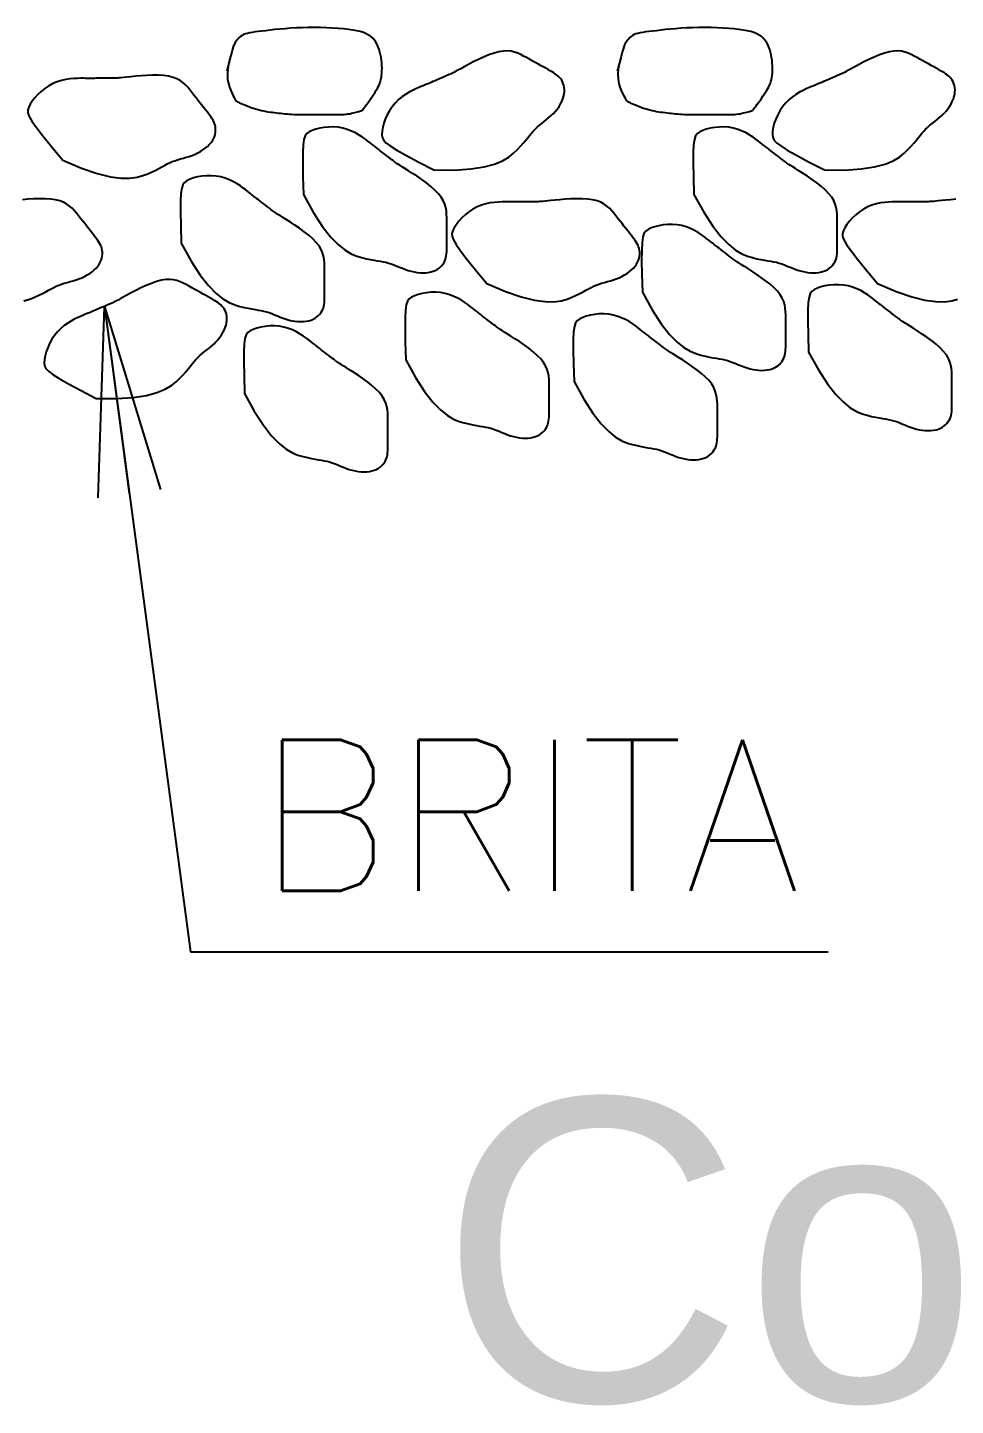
# Model space of a CAD drawing. Header units: millimetres. Extents: x 0 to 114, y 0 to 82.
# Drawn here: x 4.298 to 5.28, y 68.369 to 69.827 of the extents above; entities that cross this region are included whole.
import ezdxf
from ezdxf.enums import TextEntityAlignment as Align

# ---------------------------------------------------------------- set-up
doc = ezdxf.new("R2010")
doc.units = ezdxf.units.MM
doc.layers.add('INC-DETALHES', color=7, linetype='Continuous')
doc.layers.add('INC-DETALHES-TXT', color=7, linetype='Continuous')
doc.styles.add('140-75', font='arial.ttf', dxfattribs={"height": 0.45})
doc.styles.add('60-50', font='romans.shx', dxfattribs={"height": 0.08})
doc.styles.add('60-75', font='romans.shx', dxfattribs={"height": 0.12})
doc.dimstyles.new('SETAS50', dxfattribs={"dimtxt": 0.08, "dimasz": 0.1, "dimexe": 0.15, "dimexo": 0, "dimgap": 0.1, "dimtad": 1, "dimzin": 10, "dimdsep": 46, "dimtxsty": '60-50', "dimblk1": 'OPEN', "dimblk2": 'OPEN', "dimsah": 1, "dimcen": 0, "dimclrd": 8, "dimclre": 8, "dimclrt": 7, "dimadec": 0, "dimazin": 0, "dimtfac": 1, "dimtix": 1, "dimtmove": 2, "dimatfit": 3, "dimldrblk": 'OPEN', "dimfxl": 0.15, "dimtolj": 1, "dimtzin": 6, "dimarcsym": 0})

# ---------------------------------------------------------------- blocks, each defined once
blk = doc.blocks.new('_OPEN')
at = {"color": 0, "linetype": 'ByBlock'}
for p, q in [((-1, 0.1667), (0, 0)), ((0, 0), (-1, -0.1667)), ((0, 0), (-1, 0))]:
    blk.add_line(p, q, dxfattribs=at)
blk = doc.blocks.new('A$C67737C06')
at = {"layer": 'INC-DETALHES', "color": 252}
for points in [[(1.94223, 0.19736), (1.94161, 0.19421), (1.94141, 0.19133), (1.94155, 0.18874), (1.94194, 0.18643), (1.94252, 0.18439), (1.94319, 0.18263), (1.94388, 0.18114), (1.9445, 0.17992), (1.94501, 0.17897), (1.94541, 0.17824), (1.94575, 0.1777), (1.94607, 0.1773), (1.9464, 0.17699), (1.94679, 0.17674), (1.94729, 0.17649), (1.94791, 0.17622), (1.94871, 0.17587), (1.94966, 0.17547), (1.95073, 0.17502), (1.9519, 0.17455), (1.95313, 0.17406), (1.95442, 0.17359), (1.95572, 0.17314), (1.95701, 0.17274), (1.95828, 0.17239), (1.95951, 0.17209), (1.96071, 0.17184), (1.96188, 0.17163), (1.96303, 0.17145), (1.96416, 0.17128), (1.96527, 0.17114), (1.96637, 0.171), (1.96745, 0.17086), (1.96853, 0.17073), (1.96962, 0.1706), (1.97071, 0.17047), (1.97182, 0.17036), (1.97296, 0.17025), (1.97413, 0.17016), (1.97534, 0.17008), (1.97659, 0.17002), (1.97789, 0.16998), (1.97922, 0.16995), (1.98058, 0.16992), (1.98197, 0.16991), (1.98337, 0.1699), (1.98479, 0.1699), (1.98621, 0.1699), (1.98763, 0.1699), (1.98904, 0.1699), (1.99044, 0.1699), (1.99182, 0.1699), (1.99316, 0.1699), (1.99447, 0.1699), (1.99574, 0.1699), (1.99695, 0.1699), (1.99811, 0.1699), (1.99921, 0.16991), (2.00027, 0.16992), (2.0013, 0.16995), (2.00229, 0.16999), (2.00326, 0.17006), (2.00422, 0.17015), (2.00517, 0.17027), (2.00611, 0.17042), (2.00704, 0.1706), (2.00794, 0.17079), (2.0088, 0.171), (2.0096, 0.1712), (2.01032, 0.1714), (2.01095, 0.17158), (2.01148, 0.17173), (2.0119, 0.17186), (2.01224, 0.17197), (2.01251, 0.1721), (2.01275, 0.17227), (2.01299, 0.1725), (2.01326, 0.17283), (2.01359, 0.17326), (2.01401, 0.17384), (2.01454, 0.17457), (2.01517, 0.17543), (2.01586, 0.1764), (2.0166, 0.17744), (2.01737, 0.17853), (2.01814, 0.17964), (2.01888, 0.18074), (2.01957, 0.1818), (2.0202, 0.1828), (2.02076, 0.18375), (2.02126, 0.18467), (2.02169, 0.18558), (2.02206, 0.18649), (2.02238, 0.18744), (2.02265, 0.18843), (2.02286, 0.18949), (2.02303, 0.19063), (2.02314, 0.19184), (2.02321, 0.19312), (2.02322, 0.19445), (2.02318, 0.19583), (2.02309, 0.19724), (2.02294, 0.19867), (2.02273, 0.20011), (2.02247, 0.20155), (2.02213, 0.20297), (2.02172, 0.20436), (2.02123, 0.20571), (2.02065, 0.207), (2.01998, 0.20822), (2.0192, 0.20934), (2.01831, 0.21036), (2.0173, 0.21126), (2.01615, 0.21205), (2.01485, 0.21275), (2.01338, 0.21335), (2.01172, 0.21386), (2.00985, 0.21431), (2.00776, 0.2147), (2.00542, 0.21503), (2.00283, 0.21531), (2.00003, 0.21556), (1.99705, 0.21575), (1.99393, 0.2159), (1.99073, 0.21599), (1.98749, 0.21603), (1.98424, 0.21602), (1.98103, 0.21594), (1.9779, 0.21581), (1.97486, 0.21563), (1.97195, 0.21541), (1.96916, 0.21516), (1.96653, 0.2149), (1.96405, 0.21463), (1.96176, 0.21436), (1.95967, 0.21411), (1.95778, 0.21388), (1.95609, 0.21366), (1.95458, 0.21344), (1.95324, 0.21321), (1.95204, 0.21294), (1.95098, 0.21263), (1.95003, 0.21226), (1.94918, 0.21182), (1.94841, 0.2113), (1.94773, 0.21072), (1.94712, 0.2101), (1.94659, 0.20947), (1.94612, 0.20884), (1.94573, 0.20825), (1.9454, 0.20771), (1.94513, 0.20725), (1.94492, 0.20686), (1.94471, 0.20641), (1.94448, 0.20572), (1.94415, 0.20464), (1.9437, 0.20299), (1.94307, 0.2006), (1.94222, 0.19732), (1.94109, 0.19297)], [(2.14882, 0.19736), (2.1482, 0.19421), (2.148, 0.19133), (2.14814, 0.18874), (2.14853, 0.18643), (2.14911, 0.18439), (2.14978, 0.18263), (2.15047, 0.18114), (2.15109, 0.17992), (2.1516, 0.17897), (2.152, 0.17824), (2.15234, 0.1777), (2.15266, 0.1773), (2.15299, 0.17699), (2.15339, 0.17674), (2.15388, 0.17649), (2.15451, 0.17622), (2.1553, 0.17587), (2.15625, 0.17547), (2.15732, 0.17502), (2.15849, 0.17455), (2.15973, 0.17406), (2.16101, 0.17359), (2.16231, 0.17314), (2.1636, 0.17274), (2.16487, 0.17239), (2.1661, 0.17209), (2.1673, 0.17184), (2.16847, 0.17163), (2.16962, 0.17145), (2.17075, 0.17128), (2.17186, 0.17114), (2.17296, 0.171), (2.17404, 0.17086), (2.17512, 0.17073), (2.17621, 0.1706), (2.1773, 0.17047), (2.17841, 0.17036), (2.17955, 0.17025), (2.18072, 0.17016), (2.18193, 0.17008), (2.18319, 0.17002), (2.18448, 0.16998), (2.18581, 0.16995), (2.18718, 0.16992), (2.18856, 0.16991), (2.18996, 0.1699), (2.19138, 0.1699), (2.1928, 0.1699), (2.19422, 0.1699), (2.19563, 0.1699), (2.19703, 0.1699), (2.19841, 0.1699), (2.19975, 0.1699), (2.20106, 0.1699), (2.20233, 0.1699), (2.20354, 0.1699), (2.2047, 0.1699), (2.2058, 0.16991), (2.20686, 0.16992), (2.20789, 0.16995), (2.20888, 0.16999), (2.20985, 0.17006), (2.21081, 0.17015), (2.21176, 0.17027), (2.2127, 0.17042), (2.21363, 0.1706), (2.21453, 0.17079), (2.21539, 0.171), (2.21619, 0.1712), (2.21691, 0.1714), (2.21755, 0.17158), (2.21808, 0.17173), (2.2185, 0.17186), (2.21883, 0.17197), (2.2191, 0.1721), (2.21934, 0.17227), (2.21958, 0.1725), (2.21985, 0.17283), (2.22018, 0.17326), (2.2206, 0.17384), (2.22113, 0.17457), (2.22176, 0.17543), (2.22245, 0.1764), (2.22319, 0.17744), (2.22396, 0.17853), (2.22473, 0.17964), (2.22547, 0.18074), (2.22616, 0.1818), (2.22679, 0.1828), (2.22735, 0.18375), (2.22785, 0.18467), (2.22828, 0.18558), (2.22866, 0.18649), (2.22897, 0.18744), (2.22924, 0.18843), (2.22945, 0.18949), (2.22962, 0.19063), (2.22973, 0.19184), (2.2298, 0.19312), (2.22981, 0.19445), (2.22978, 0.19583), (2.22968, 0.19724), (2.22953, 0.19867), (2.22932, 0.20011), (2.22906, 0.20155), (2.22872, 0.20297), (2.22831, 0.20436), (2.22782, 0.20571), (2.22724, 0.207), (2.22657, 0.20822), (2.22579, 0.20934), (2.2249, 0.21036), (2.22389, 0.21126), (2.22274, 0.21205), (2.22144, 0.21275), (2.21997, 0.21335), (2.21831, 0.21386), (2.21644, 0.21431), (2.21435, 0.2147), (2.21201, 0.21503), (2.20942, 0.21531), (2.20662, 0.21556), (2.20364, 0.21575), (2.20052, 0.2159), (2.19732, 0.21599), (2.19408, 0.21603), (2.19083, 0.21602), (2.18762, 0.21594), (2.18449, 0.21581), (2.18145, 0.21563), (2.17854, 0.21541), (2.17575, 0.21516), (2.17312, 0.2149), (2.17064, 0.21463), (2.16835, 0.21436), (2.16626, 0.21411), (2.16437, 0.21388), (2.16268, 0.21366), (2.16117, 0.21344), (2.15983, 0.21321), (2.15863, 0.21294), (2.15757, 0.21263), (2.15662, 0.21226), (2.15577, 0.21182), (2.155, 0.2113), (2.15432, 0.21072), (2.15371, 0.2101), (2.15318, 0.20947), (2.15272, 0.20884), (2.15232, 0.20825), (2.15199, 0.20771), (2.15172, 0.20725), (2.15151, 0.20686), (2.15131, 0.20641), (2.15107, 0.20572), (2.15075, 0.20464), (2.15029, 0.20299), (2.14966, 0.2006), (2.14881, 0.19732), (2.14768, 0.19297)], [(2.05062, 0.14065), (2.06137, 0.14059), (2.07014, 0.14117), (2.07718, 0.14226), (2.08273, 0.14375), (2.08704, 0.14552), (2.09033, 0.14747), (2.09286, 0.14946), (2.09485, 0.1514), (2.09653, 0.15318), (2.09796, 0.1548), (2.0992, 0.15628), (2.10029, 0.15764), (2.10129, 0.1589), (2.10225, 0.16007), (2.10321, 0.16118), (2.10422, 0.16224), (2.10532, 0.16327), (2.10649, 0.16427), (2.10773, 0.16528), (2.10899, 0.16628), (2.11027, 0.1673), (2.11153, 0.16835), (2.11275, 0.16944), (2.11391, 0.17058), (2.11499, 0.17177), (2.11598, 0.17301), (2.11687, 0.17428), (2.11765, 0.17558), (2.11832, 0.17689), (2.11887, 0.17819), (2.11929, 0.17947), (2.11958, 0.18073), (2.11973, 0.18194), (2.11975, 0.1831), (2.11965, 0.18422), (2.11944, 0.18528), (2.11913, 0.18627), (2.11873, 0.18721), (2.11826, 0.18807), (2.11773, 0.18886), (2.11714, 0.18957), (2.11648, 0.19022), (2.11577, 0.19083), (2.11498, 0.1914), (2.11412, 0.19197), (2.11318, 0.19254), (2.11215, 0.19313), (2.11103, 0.19376), (2.10981, 0.19444), (2.10852, 0.19516), (2.10714, 0.19593), (2.10572, 0.19673), (2.10424, 0.19755), (2.10274, 0.19839), (2.10121, 0.19924), (2.09968, 0.2001), (2.09815, 0.20094), (2.0966, 0.20174), (2.09499, 0.20245), (2.0933, 0.20303), (2.09149, 0.20344), (2.08954, 0.20363), (2.0874, 0.20357), (2.08506, 0.2032), (2.0825, 0.20252), (2.07978, 0.20156), (2.07699, 0.20041), (2.0742, 0.19914), (2.07151, 0.19781), (2.069, 0.1965), (2.06675, 0.19528), (2.06484, 0.19423), (2.06334, 0.1934), (2.06218, 0.19276), (2.06128, 0.19228), (2.06058, 0.19191), (2.05999, 0.19161), (2.05943, 0.19135), (2.05882, 0.19109), (2.05808, 0.19077), (2.05716, 0.19038), (2.05609, 0.18992), (2.05491, 0.18941), (2.05368, 0.18889), (2.05245, 0.18836), (2.05127, 0.18786), (2.05019, 0.1874), (2.04927, 0.18701), (2.04854, 0.1867), (2.04795, 0.18645), (2.04744, 0.18623), (2.04695, 0.18602), (2.04642, 0.1858), (2.04578, 0.18554), (2.04497, 0.18521), (2.04394, 0.18478), (2.04262, 0.18423), (2.04108, 0.18355), (2.03935, 0.18273), (2.03751, 0.18175), (2.03561, 0.18059), (2.0337, 0.17926), (2.03185, 0.17773), (2.03012, 0.176), (2.02854, 0.17406), (2.02716, 0.17196), (2.02596, 0.16976), (2.02496, 0.16753), (2.02417, 0.16533), (2.0236, 0.16321), (2.02325, 0.16124), (2.02314, 0.15948), (2.02331, 0.15795), (2.02396, 0.15653), (2.0253, 0.15503), (2.02759, 0.15331), (2.03103, 0.15117), (2.03586, 0.14846), (2.04232, 0.14501), (2.05062, 0.14065)], [(2.25722, 0.14065), (2.26796, 0.14059), (2.27673, 0.14117), (2.28377, 0.14226), (2.28933, 0.14375), (2.29363, 0.14552), (2.29693, 0.14747), (2.29945, 0.14946), (2.30145, 0.1514), (2.30312, 0.15318), (2.30455, 0.1548), (2.30579, 0.15628), (2.30688, 0.15764), (2.30788, 0.1589), (2.30884, 0.16007), (2.3098, 0.16118), (2.31081, 0.16224), (2.31191, 0.16327), (2.31309, 0.16427), (2.31432, 0.16528), (2.31558, 0.16628), (2.31686, 0.1673), (2.31812, 0.16835), (2.31934, 0.16944), (2.3205, 0.17058), (2.32158, 0.17177), (2.32257, 0.17301), (2.32346, 0.17428), (2.32424, 0.17558), (2.32491, 0.17689), (2.32546, 0.17819), (2.32588, 0.17947), (2.32617, 0.18073), (2.32632, 0.18194), (2.32634, 0.1831), (2.32624, 0.18422), (2.32603, 0.18528), (2.32572, 0.18627), (2.32532, 0.18721), (2.32485, 0.18807), (2.32432, 0.18886), (2.32373, 0.18957), (2.32308, 0.19022), (2.32236, 0.19083), (2.32157, 0.1914), (2.32071, 0.19197), (2.31977, 0.19254), (2.31874, 0.19313), (2.31762, 0.19376), (2.31641, 0.19444), (2.31511, 0.19516), (2.31374, 0.19593), (2.31231, 0.19673), (2.31083, 0.19755), (2.30933, 0.19839), (2.3078, 0.19924), (2.30627, 0.2001), (2.30475, 0.20094), (2.30319, 0.20174), (2.30158, 0.20245), (2.29989, 0.20303), (2.29808, 0.20344), (2.29613, 0.20363), (2.29399, 0.20357), (2.29165, 0.2032), (2.28909, 0.20252), (2.28637, 0.20156), (2.28358, 0.20041), (2.28079, 0.19914), (2.27811, 0.19781), (2.27559, 0.1965), (2.27334, 0.19528), (2.27143, 0.19423), (2.26993, 0.1934), (2.26877, 0.19276), (2.26787, 0.19228), (2.26717, 0.19191), (2.26658, 0.19161), (2.26602, 0.19135), (2.26541, 0.19109), (2.26468, 0.19077), (2.26375, 0.19038), (2.26268, 0.18992), (2.2615, 0.18941), (2.26027, 0.18889), (2.25904, 0.18836), (2.25786, 0.18786), (2.25678, 0.1874), (2.25586, 0.18701), (2.25513, 0.1867), (2.25454, 0.18645), (2.25403, 0.18623), (2.25354, 0.18602), (2.25301, 0.1858), (2.25237, 0.18554), (2.25157, 0.18521), (2.25053, 0.18478), (2.24921, 0.18423), (2.24767, 0.18355), (2.24594, 0.18273), (2.2441, 0.18175), (2.2422, 0.18059), (2.24029, 0.17926), (2.23844, 0.17773), (2.23671, 0.176), (2.23514, 0.17406), (2.23375, 0.17196), (2.23255, 0.16976), (2.23155, 0.16753), (2.23076, 0.16533), (2.23019, 0.16321), (2.22984, 0.16124), (2.22973, 0.15948), (2.2299, 0.15795), (2.23055, 0.15653), (2.2319, 0.15503), (2.23418, 0.15331), (2.23762, 0.15117), (2.24245, 0.14846), (2.24891, 0.14501), (2.25722, 0.14065)], [(1.85439, 0.14585), (1.86427, 0.14164), (1.87258, 0.13878), (1.8795, 0.13706), (1.88519, 0.13628), (1.88985, 0.13625), (1.89364, 0.13677), (1.89674, 0.13763), (1.89933, 0.13864), (1.90156, 0.13964), (1.90351, 0.14058), (1.90522, 0.14147), (1.90676, 0.1423), (1.90817, 0.14307), (1.9095, 0.14378), (1.91082, 0.14443), (1.91216, 0.14502), (1.91357, 0.14554), (1.91505, 0.14601), (1.91657, 0.14646), (1.91813, 0.1469), (1.9197, 0.14735), (1.92126, 0.14782), (1.92281, 0.14835), (1.92432, 0.14895), (1.92578, 0.14963), (1.92717, 0.1504), (1.92848, 0.15123), (1.92971, 0.15212), (1.93083, 0.15306), (1.93184, 0.15405), (1.93273, 0.15507), (1.93348, 0.15612), (1.93409, 0.15718), (1.93455, 0.15824), (1.93489, 0.15931), (1.93511, 0.16037), (1.93521, 0.16141), (1.93521, 0.16242), (1.93511, 0.1634), (1.93492, 0.16433), (1.93465, 0.16522), (1.9343, 0.16607), (1.93387, 0.1669), (1.93337, 0.16774), (1.9328, 0.16859), (1.93215, 0.16948), (1.93143, 0.17043), (1.93064, 0.17144), (1.92978, 0.17254), (1.92886, 0.17371), (1.9279, 0.17495), (1.92689, 0.17624), (1.92585, 0.17757), (1.92478, 0.17892), (1.92371, 0.1803), (1.92263, 0.18168), (1.92155, 0.18305), (1.92042, 0.18439), (1.91922, 0.18566), (1.91788, 0.18685), (1.91637, 0.18793), (1.91464, 0.18886), (1.91265, 0.18963), (1.91035, 0.1902), (1.90772, 0.19056), (1.90484, 0.19073), (1.90182, 0.19075), (1.89876, 0.19065), (1.89577, 0.19047), (1.89295, 0.19024), (1.8904, 0.18999), (1.88823, 0.18975), (1.88652, 0.18957), (1.8852, 0.18943), (1.8842, 0.18933), (1.88341, 0.18926), (1.88275, 0.18922), (1.88213, 0.18919), (1.88146, 0.18918), (1.88066, 0.18918), (1.87966, 0.18917), (1.87849, 0.18916), (1.87721, 0.18916), (1.87587, 0.18915), (1.87453, 0.18914), (1.87325, 0.18913), (1.87208, 0.18913), (1.87108, 0.18912), (1.87028, 0.18911), (1.86964, 0.18911), (1.86909, 0.18911), (1.86856, 0.18911), (1.86798, 0.18911), (1.86729, 0.18912), (1.86642, 0.18912), (1.8653, 0.18913), (1.86388, 0.18913), (1.86219, 0.1891), (1.86028, 0.18901), (1.8582, 0.18882), (1.856, 0.18849), (1.85372, 0.188), (1.85143, 0.18731), (1.84915, 0.18638), (1.84696, 0.1852), (1.84486, 0.1838), (1.84291, 0.18224), (1.84112, 0.18057), (1.83954, 0.17884), (1.83819, 0.17711), (1.83711, 0.17543), (1.83633, 0.17385), (1.8359, 0.17238), (1.83594, 0.17081), (1.83661, 0.16891), (1.83804, 0.16644), (1.84039, 0.16313), (1.8438, 0.15877), (1.84842, 0.15308), (1.85439, 0.14585)], [(1.98166, 0.12761), (1.98685, 0.11821), (1.99163, 0.11083), (1.99602, 0.10522), (2.00003, 0.1011), (2.00368, 0.0982), (2.00698, 0.09628), (2.00996, 0.09505), (2.01262, 0.09425), (2.01499, 0.09366), (2.01711, 0.0932), (2.019, 0.09284), (2.02073, 0.09255), (2.02231, 0.09229), (2.0238, 0.09203), (2.02523, 0.09173), (2.02665, 0.09136), (2.02808, 0.09091), (2.02954, 0.09037), (2.03102, 0.08978), (2.03251, 0.08917), (2.03403, 0.08855), (2.03556, 0.08797), (2.0371, 0.08743), (2.03866, 0.08697), (2.04022, 0.08661), (2.04179, 0.08635), (2.04334, 0.0862), (2.04485, 0.08615), (2.04632, 0.0862), (2.04772, 0.08635), (2.04905, 0.08661), (2.05028, 0.08697), (2.05142, 0.08743), (2.05244, 0.08798), (2.05337, 0.08862), (2.05419, 0.08932), (2.05491, 0.09007), (2.05553, 0.09087), (2.05605, 0.0917), (2.05648, 0.09255), (2.05681, 0.09342), (2.05706, 0.09431), (2.05724, 0.09523), (2.05736, 0.09619), (2.05744, 0.09722), (2.05747, 0.09832), (2.05749, 0.09951), (2.05749, 0.10079), (2.05749, 0.10218), (2.05749, 0.10367), (2.05749, 0.10524), (2.05749, 0.10688), (2.05749, 0.10857), (2.05749, 0.11029), (2.05749, 0.11204), (2.05749, 0.11379), (2.05748, 0.11554), (2.05742, 0.11728), (2.05726, 0.11903), (2.05694, 0.12079), (2.05641, 0.12257), (2.05562, 0.12437), (2.05453, 0.1262), (2.05307, 0.12807), (2.05122, 0.12997), (2.04906, 0.13188), (2.04669, 0.13376), (2.04422, 0.13556), (2.04175, 0.13726), (2.03938, 0.13882), (2.03722, 0.14019), (2.03537, 0.14134), (2.03391, 0.14225), (2.03278, 0.14295), (2.03193, 0.1435), (2.03126, 0.14393), (2.03072, 0.1443), (2.03022, 0.14466), (2.02969, 0.14506), (2.02905, 0.14555), (2.02826, 0.14616), (2.02733, 0.14688), (2.02632, 0.14766), (2.02526, 0.14848), (2.0242, 0.1493), (2.02319, 0.15008), (2.02226, 0.1508), (2.02147, 0.15141), (2.02084, 0.1519), (2.02033, 0.15229), (2.0199, 0.15263), (2.01948, 0.15296), (2.01903, 0.15331), (2.01848, 0.15374), (2.0178, 0.15428), (2.01692, 0.15498), (2.0158, 0.15586), (2.01445, 0.15688), (2.01289, 0.15798), (2.01114, 0.15911), (2.0092, 0.16021), (2.00711, 0.16122), (2.00487, 0.16209), (2.00251, 0.16276), (2.00005, 0.16319), (1.99754, 0.16337), (1.99504, 0.16335), (1.99261, 0.16313), (1.9903, 0.16275), (1.98817, 0.16221), (1.98628, 0.16156), (1.98469, 0.16079), (1.98344, 0.1599), (1.98251, 0.15864), (1.98187, 0.15673), (1.98147, 0.1539), (1.98129, 0.14985), (1.98128, 0.14431), (1.98142, 0.13699), (1.98166, 0.12761)], [(2.18825, 0.12761), (2.19344, 0.11821), (2.19822, 0.11083), (2.20261, 0.10522), (2.20662, 0.1011), (2.21027, 0.0982), (2.21358, 0.09628), (2.21655, 0.09505), (2.21921, 0.09425), (2.22158, 0.09366), (2.2237, 0.0932), (2.2256, 0.09284), (2.22732, 0.09255), (2.2289, 0.09229), (2.23039, 0.09203), (2.23183, 0.09173), (2.23324, 0.09136), (2.23468, 0.09091), (2.23613, 0.09037), (2.23761, 0.08978), (2.2391, 0.08917), (2.24062, 0.08855), (2.24215, 0.08797), (2.24369, 0.08743), (2.24525, 0.08697), (2.24682, 0.08661), (2.24838, 0.08635), (2.24993, 0.0862), (2.25144, 0.08615), (2.25291, 0.0862), (2.25431, 0.08635), (2.25564, 0.08661), (2.25688, 0.08697), (2.25801, 0.08743), (2.25903, 0.08798), (2.25996, 0.08862), (2.26078, 0.08932), (2.2615, 0.09007), (2.26212, 0.09087), (2.26264, 0.0917), (2.26307, 0.09255), (2.2634, 0.09342), (2.26365, 0.09431), (2.26383, 0.09523), (2.26395, 0.09619), (2.26403, 0.09722), (2.26406, 0.09832), (2.26408, 0.09951), (2.26408, 0.10079), (2.26408, 0.10218), (2.26408, 0.10367), (2.26408, 0.10524), (2.26408, 0.10688), (2.26408, 0.10857), (2.26408, 0.11029), (2.26408, 0.11204), (2.26408, 0.11379), (2.26407, 0.11554), (2.26401, 0.11728), (2.26385, 0.11903), (2.26353, 0.12079), (2.263, 0.12257), (2.26221, 0.12437), (2.26112, 0.1262), (2.25966, 0.12807), (2.25781, 0.12997), (2.25565, 0.13188), (2.25328, 0.13376), (2.25081, 0.13556), (2.24834, 0.13726), (2.24597, 0.13882), (2.24381, 0.14019), (2.24196, 0.14134), (2.2405, 0.14225), (2.23938, 0.14295), (2.23852, 0.1435), (2.23786, 0.14393), (2.23731, 0.1443), (2.23681, 0.14466), (2.23628, 0.14506), (2.23564, 0.14555), (2.23485, 0.14616), (2.23393, 0.14688), (2.23291, 0.14766), (2.23185, 0.14848), (2.23079, 0.1493), (2.22978, 0.15008), (2.22885, 0.1508), (2.22806, 0.15141), (2.22743, 0.1519), (2.22692, 0.15229), (2.22649, 0.15263), (2.22607, 0.15296), (2.22562, 0.15331), (2.22507, 0.15374), (2.22439, 0.15428), (2.22351, 0.15498), (2.22239, 0.15586), (2.22105, 0.15688), (2.21949, 0.15798), (2.21773, 0.15911), (2.21579, 0.16021), (2.2137, 0.16122), (2.21146, 0.16209), (2.2091, 0.16276), (2.20664, 0.16319), (2.20413, 0.16337), (2.20163, 0.16335), (2.1992, 0.16313), (2.19689, 0.16275), (2.19476, 0.16221), (2.19287, 0.16156), (2.19128, 0.16079), (2.19003, 0.1599), (2.1891, 0.15864), (2.18846, 0.15673), (2.18806, 0.1539), (2.18788, 0.14985), (2.18787, 0.14431), (2.18801, 0.13699), (2.18825, 0.12761)], [(1.91704, 0.10179), (1.92223, 0.09239), (1.92701, 0.08501), (1.9314, 0.07939), (1.93541, 0.07527), (1.93906, 0.07238), (1.94236, 0.07045), (1.94534, 0.06922), (1.948, 0.06842), (1.95037, 0.06783), (1.95249, 0.06737), (1.95438, 0.06702), (1.95611, 0.06672), (1.95769, 0.06646), (1.95918, 0.0662), (1.96061, 0.06591), (1.96203, 0.06554), (1.96346, 0.06508), (1.96492, 0.06455), (1.9664, 0.06396), (1.96789, 0.06334), (1.96941, 0.06273), (1.97093, 0.06214), (1.97248, 0.06161), (1.97404, 0.06115), (1.9756, 0.06079), (1.97717, 0.06053), (1.97872, 0.06037), (1.98023, 0.06032), (1.9817, 0.06037), (1.9831, 0.06053), (1.98443, 0.06079), (1.98566, 0.06115), (1.9868, 0.06161), (1.98782, 0.06216), (1.98875, 0.06279), (1.98957, 0.06349), (1.99029, 0.06425), (1.99091, 0.06505), (1.99143, 0.06588), (1.99186, 0.06673), (1.99219, 0.0676), (1.99244, 0.06848), (1.99262, 0.0694), (1.99274, 0.07037), (1.99282, 0.0714), (1.99285, 0.0725), (1.99287, 0.07368), (1.99287, 0.07497), (1.99287, 0.07636), (1.99287, 0.07785), (1.99287, 0.07942), (1.99287, 0.08106), (1.99287, 0.08274), (1.99287, 0.08447), (1.99287, 0.08621), (1.99287, 0.08797), (1.99286, 0.08971), (1.9928, 0.09146), (1.99264, 0.09321), (1.99232, 0.09497), (1.99179, 0.09675), (1.991, 0.09855), (1.9899, 0.10038), (1.98844, 0.10225), (1.9866, 0.10415), (1.98444, 0.10606), (1.98207, 0.10793), (1.9796, 0.10974), (1.97713, 0.11144), (1.97476, 0.11299), (1.9726, 0.11437), (1.97075, 0.11552), (1.96929, 0.11643), (1.96816, 0.11713), (1.96731, 0.11767), (1.96664, 0.1181), (1.9661, 0.11848), (1.9656, 0.11884), (1.96507, 0.11924), (1.96443, 0.11973), (1.96364, 0.12034), (1.96271, 0.12106), (1.9617, 0.12184), (1.96064, 0.12266), (1.95958, 0.12348), (1.95857, 0.12426), (1.95764, 0.12497), (1.95685, 0.12559), (1.95622, 0.12607), (1.95571, 0.12647), (1.95528, 0.12681), (1.95486, 0.12713), (1.95441, 0.12749), (1.95386, 0.12792), (1.95318, 0.12846), (1.9523, 0.12916), (1.95118, 0.13004), (1.94983, 0.13105), (1.94827, 0.13216), (1.94652, 0.13329), (1.94458, 0.13439), (1.94249, 0.1354), (1.94025, 0.13627), (1.93789, 0.13694), (1.93543, 0.13736), (1.93292, 0.13755), (1.93042, 0.13753), (1.92799, 0.13731), (1.92568, 0.13692), (1.92355, 0.13639), (1.92166, 0.13573), (1.92007, 0.13497), (1.91882, 0.13407), (1.91789, 0.13282), (1.91725, 0.13091), (1.91685, 0.12808), (1.91667, 0.12403), (1.91666, 0.11849), (1.9168, 0.11117), (1.91704, 0.10179)], [(1.83373, 0.07141), (1.83684, 0.07228), (1.83942, 0.07329), (1.84166, 0.07428), (1.8436, 0.07522), (1.84532, 0.07611), (1.84685, 0.07694), (1.84826, 0.07772), (1.8496, 0.07843), (1.85091, 0.07908), (1.85225, 0.07966), (1.85366, 0.08018), (1.85514, 0.08066), (1.85666, 0.0811), (1.85822, 0.08154), (1.85979, 0.08199), (1.86136, 0.08247), (1.8629, 0.083), (1.86441, 0.0836), (1.86587, 0.08428), (1.86726, 0.08504), (1.86858, 0.08587), (1.8698, 0.08676), (1.87092, 0.08771), (1.87193, 0.08869), (1.87282, 0.08972), (1.87357, 0.09076), (1.87418, 0.09182), (1.87465, 0.09289), (1.87499, 0.09396), (1.8752, 0.09501), (1.8753, 0.09605), (1.8753, 0.09706), (1.8752, 0.09804), (1.87501, 0.09897), (1.87474, 0.09986), (1.87439, 0.10071), (1.87397, 0.10155), (1.87347, 0.10238), (1.87289, 0.10324), (1.87224, 0.10413), (1.87152, 0.10507), (1.87073, 0.10609), (1.86987, 0.10718), (1.86896, 0.10835), (1.86799, 0.10959), (1.86698, 0.11088), (1.86594, 0.11221), (1.86488, 0.11357), (1.8638, 0.11494), (1.86272, 0.11632), (1.86164, 0.11769), (1.86052, 0.11903), (1.85931, 0.12031), (1.85797, 0.1215), (1.85646, 0.12257), (1.85473, 0.12351), (1.85274, 0.12427), (1.85044, 0.12485), (1.84781, 0.12521), (1.84494, 0.12538), (1.84192, 0.1254), (1.83886, 0.1253), (1.83586, 0.12511), (1.83304, 0.12488)], [(2.07873, 0.08049), (2.08861, 0.07628), (2.09692, 0.07342), (2.10384, 0.0717), (2.10954, 0.07092), (2.11419, 0.07089), (2.11798, 0.07141), (2.12109, 0.07228), (2.12367, 0.07329), (2.12591, 0.07428), (2.12785, 0.07522), (2.12957, 0.07611), (2.1311, 0.07694), (2.13251, 0.07772), (2.13385, 0.07843), (2.13516, 0.07908), (2.1365, 0.07966), (2.13791, 0.08018), (2.13939, 0.08066), (2.14091, 0.0811), (2.14247, 0.08154), (2.14404, 0.08199), (2.14561, 0.08247), (2.14715, 0.083), (2.14866, 0.0836), (2.15012, 0.08428), (2.15151, 0.08504), (2.15283, 0.08587), (2.15405, 0.08676), (2.15517, 0.08771), (2.15618, 0.08869), (2.15707, 0.08972), (2.15782, 0.09076), (2.15843, 0.09182), (2.1589, 0.09289), (2.15924, 0.09396), (2.15945, 0.09501), (2.15955, 0.09605), (2.15955, 0.09706), (2.15945, 0.09804), (2.15926, 0.09897), (2.15899, 0.09986), (2.15864, 0.10071), (2.15822, 0.10155), (2.15772, 0.10238), (2.15714, 0.10324), (2.15649, 0.10413), (2.15577, 0.10507), (2.15498, 0.10609), (2.15412, 0.10718), (2.15321, 0.10835), (2.15224, 0.10959), (2.15123, 0.11088), (2.15019, 0.11221), (2.14913, 0.11357), (2.14805, 0.11494), (2.14697, 0.11632), (2.14589, 0.11769), (2.14477, 0.11903), (2.14356, 0.12031), (2.14222, 0.1215), (2.14071, 0.12257), (2.13898, 0.12351), (2.13699, 0.12427), (2.13469, 0.12485), (2.13206, 0.12521), (2.12919, 0.12538), (2.12616, 0.1254), (2.12311, 0.1253), (2.12011, 0.12511), (2.11729, 0.12488), (2.11474, 0.12463), (2.11258, 0.1244), (2.11086, 0.12421), (2.10955, 0.12407), (2.10854, 0.12397), (2.10775, 0.1239), (2.10709, 0.12386), (2.10647, 0.12384), (2.10581, 0.12383), (2.10501, 0.12382), (2.104, 0.12382), (2.10283, 0.12381), (2.10155, 0.1238), (2.10021, 0.12379), (2.09888, 0.12378), (2.09759, 0.12378), (2.09642, 0.12377), (2.09542, 0.12376), (2.09463, 0.12376), (2.09399, 0.12376), (2.09343, 0.12375), (2.0929, 0.12375), (2.09233, 0.12376), (2.09164, 0.12376), (2.09076, 0.12377), (2.08964, 0.12377), (2.08822, 0.12378), (2.08653, 0.12375), (2.08462, 0.12366), (2.08254, 0.12346), (2.08034, 0.12314), (2.07807, 0.12265), (2.07577, 0.12195), (2.0735, 0.12102), (2.0713, 0.11984), (2.06921, 0.11844), (2.06725, 0.11688), (2.06547, 0.11521), (2.06389, 0.11349), (2.06254, 0.11176), (2.06146, 0.11007), (2.06067, 0.1085), (2.06024, 0.10702), (2.06028, 0.10546), (2.06095, 0.10356), (2.06238, 0.10108), (2.06473, 0.09778), (2.06814, 0.09341), (2.07276, 0.08773), (2.07873, 0.08049)], [(2.28532, 0.08049), (2.2952, 0.07628), (2.30351, 0.07342), (2.31043, 0.0717), (2.31613, 0.07092), (2.32078, 0.07089), (2.32458, 0.07141), (2.32768, 0.07228)], [(2.3267, 0.12511), (2.32388, 0.12488), (2.32133, 0.12463), (2.31917, 0.1244), (2.31746, 0.12421), (2.31614, 0.12407), (2.31513, 0.12397), (2.31434, 0.1239), (2.31368, 0.12386), (2.31306, 0.12384), (2.3124, 0.12383), (2.3116, 0.12382), (2.3106, 0.12382), (2.30943, 0.12381), (2.30814, 0.1238), (2.30681, 0.12379), (2.30547, 0.12378), (2.30419, 0.12378), (2.30302, 0.12377), (2.30201, 0.12376), (2.30122, 0.12376), (2.30058, 0.12376), (2.30003, 0.12375), (2.2995, 0.12375), (2.29892, 0.12376), (2.29823, 0.12376), (2.29735, 0.12377), (2.29623, 0.12377), (2.29481, 0.12378), (2.29312, 0.12375), (2.29121, 0.12366), (2.28913, 0.12346), (2.28693, 0.12314), (2.28466, 0.12265), (2.28236, 0.12195), (2.28009, 0.12102), (2.27789, 0.11984), (2.2758, 0.11844), (2.27384, 0.11688), (2.27206, 0.11521), (2.27048, 0.11349), (2.26913, 0.11176), (2.26805, 0.11007), (2.26727, 0.1085), (2.26683, 0.10702), (2.26688, 0.10546), (2.26754, 0.10356), (2.26897, 0.10108), (2.27132, 0.09778), (2.27473, 0.09341), (2.27935, 0.08773), (2.28532, 0.08049)], [(2.16095, 0.07599), (2.16614, 0.06658), (2.17093, 0.05921), (2.17531, 0.05359), (2.17932, 0.04947), (2.18297, 0.04658), (2.18628, 0.04465), (2.18925, 0.04342), (2.19191, 0.04262), (2.19429, 0.04203), (2.1964, 0.04157), (2.1983, 0.04122), (2.20002, 0.04092), (2.2016, 0.04066), (2.20309, 0.0404), (2.20453, 0.04011), (2.20594, 0.03974), (2.20738, 0.03928), (2.20883, 0.03874), (2.21031, 0.03816), (2.2118, 0.03754), (2.21332, 0.03693), (2.21485, 0.03634), (2.21639, 0.0358), (2.21795, 0.03535), (2.21952, 0.03499), (2.22108, 0.03473), (2.22263, 0.03457), (2.22414, 0.03452), (2.22561, 0.03457), (2.22701, 0.03473), (2.22834, 0.03499), (2.22958, 0.03535), (2.23071, 0.03581), (2.23174, 0.03636), (2.23266, 0.03699), (2.23348, 0.03769), (2.2342, 0.03845), (2.23482, 0.03925), (2.23534, 0.04008), (2.23577, 0.04093), (2.2361, 0.04179), (2.23635, 0.04268), (2.23653, 0.0436), (2.23665, 0.04457), (2.23673, 0.0456), (2.23676, 0.0467), (2.23678, 0.04788), (2.23678, 0.04917), (2.23678, 0.05056), (2.23678, 0.05205), (2.23678, 0.05362), (2.23678, 0.05525), (2.23678, 0.05694), (2.23678, 0.05867), (2.23678, 0.06041), (2.23678, 0.06217), (2.23677, 0.06391), (2.23671, 0.06566), (2.23655, 0.06741), (2.23623, 0.06917), (2.2357, 0.07094), (2.23491, 0.07275), (2.23382, 0.07458), (2.23236, 0.07644), (2.23051, 0.07835), (2.22835, 0.08026), (2.22598, 0.08213), (2.22351, 0.08394), (2.22104, 0.08564), (2.21867, 0.08719), (2.21651, 0.08856), (2.21466, 0.08972), (2.2132, 0.09063), (2.21208, 0.09133), (2.21122, 0.09187), (2.21056, 0.0923), (2.21001, 0.09268), (2.20951, 0.09304), (2.20898, 0.09344), (2.20834, 0.09393), (2.20755, 0.09454), (2.20663, 0.09525), (2.20561, 0.09604), (2.20455, 0.09686), (2.20349, 0.09767), (2.20248, 0.09846), (2.20155, 0.09917), (2.20076, 0.09979), (2.20013, 0.10027), (2.19962, 0.10067), (2.19919, 0.101), (2.19877, 0.10133), (2.19832, 0.10169), (2.19778, 0.10212), (2.19709, 0.10266), (2.19621, 0.10336), (2.19509, 0.10423), (2.19375, 0.10525), (2.19219, 0.10636), (2.19043, 0.10749), (2.1885, 0.10859), (2.1864, 0.1096), (2.18416, 0.11047), (2.1818, 0.11114), (2.17934, 0.11156), (2.17683, 0.11175), (2.17433, 0.11172), (2.1719, 0.11151), (2.16959, 0.11112), (2.16746, 0.11059), (2.16557, 0.10993), (2.16398, 0.10917), (2.16273, 0.10827), (2.1618, 0.10701), (2.16116, 0.10511), (2.16076, 0.10227), (2.16058, 0.09823), (2.16057, 0.09269), (2.16071, 0.08537), (2.16095, 0.07599)], [(1.87206, 0.01966), (1.8828, 0.0196), (1.89157, 0.02018), (1.89861, 0.02127), (1.90417, 0.02276), (1.90847, 0.02453), (1.91177, 0.02648), (1.91429, 0.02847), (1.91629, 0.03041), (1.91796, 0.03219), (1.91939, 0.03381), (1.92063, 0.03529), (1.92173, 0.03665), (1.92273, 0.03791), (1.92368, 0.03908), (1.92464, 0.04019), (1.92565, 0.04125), (1.92675, 0.04227), (1.92793, 0.04328), (1.92916, 0.04429), (1.93043, 0.04529), (1.9317, 0.04631), (1.93296, 0.04736), (1.93418, 0.04845), (1.93534, 0.04958), (1.93642, 0.05078), (1.93741, 0.05202), (1.9383, 0.05329), (1.93908, 0.05459), (1.93975, 0.05589), (1.9403, 0.0572), (1.94073, 0.05848), (1.94101, 0.05973), (1.94116, 0.06095), (1.94118, 0.06211), (1.94108, 0.06323), (1.94087, 0.06429), (1.94056, 0.06528), (1.94017, 0.06621), (1.9397, 0.06708), (1.93916, 0.06786), (1.93857, 0.06858), (1.93792, 0.06923), (1.9372, 0.06983), (1.93642, 0.07041), (1.93556, 0.07098), (1.93461, 0.07155), (1.93358, 0.07214), (1.93246, 0.07277), (1.93125, 0.07344), (1.92995, 0.07417), (1.92858, 0.07494), (1.92715, 0.07574), (1.92568, 0.07656), (1.92417, 0.0774), (1.92265, 0.07825), (1.92112, 0.07911), (1.91959, 0.07995), (1.91804, 0.08075), (1.91643, 0.08146), (1.91474, 0.08204), (1.91293, 0.08245), (1.91097, 0.08264), (1.90884, 0.08258), (1.90649, 0.08221), (1.90393, 0.08153), (1.90121, 0.08057), (1.89842, 0.07942), (1.89564, 0.07815), (1.89295, 0.07682), (1.89044, 0.07551), (1.88818, 0.07429), (1.88628, 0.07324), (1.88477, 0.07241), (1.88361, 0.07177), (1.88272, 0.07129), (1.88202, 0.07092), (1.88142, 0.07062), (1.88086, 0.07036), (1.88025, 0.07009), (1.87952, 0.06978), (1.8786, 0.06939), (1.87752, 0.06893), (1.87634, 0.06842), (1.87511, 0.0679), (1.87388, 0.06737), (1.8727, 0.06687), (1.87163, 0.06641), (1.87071, 0.06602), (1.86997, 0.0657), (1.86938, 0.06545), (1.86887, 0.06524), (1.86839, 0.06503), (1.86785, 0.06481), (1.86722, 0.06455), (1.86641, 0.06422), (1.86537, 0.06379), (1.86406, 0.06324), (1.86251, 0.06256), (1.86079, 0.06174), (1.85894, 0.06076), (1.85704, 0.0596), (1.85513, 0.05827), (1.85328, 0.05674), (1.85155, 0.05501), (1.84998, 0.05307), (1.84859, 0.05097), (1.84739, 0.04877), (1.84639, 0.04654), (1.8456, 0.04434), (1.84503, 0.04222), (1.84468, 0.04025), (1.84457, 0.03849), (1.84474, 0.03696), (1.84539, 0.03554), (1.84674, 0.03404), (1.84902, 0.03231), (1.85246, 0.03018), (1.8573, 0.02747), (1.86375, 0.02402), (1.87206, 0.01966)], [(2.0358, 0.04011), (2.04099, 0.0307), (2.04577, 0.02333), (2.05016, 0.01771), (2.05417, 0.01359), (2.05782, 0.0107), (2.06112, 0.00877), (2.0641, 0.00754), (2.06676, 0.00674), (2.06913, 0.00615), (2.07124, 0.00569), (2.07314, 0.00534), (2.07486, 0.00504), (2.07645, 0.00478), (2.07794, 0.00452), (2.07937, 0.00423), (2.08079, 0.00386), (2.08222, 0.0034), (2.08368, 0.00286), (2.08515, 0.00228), (2.08665, 0.00166), (2.08816, 0.00105), (2.08969, 0.00046), (2.09124, -0.00008), (2.09279, -0.00053), (2.09436, -0.00089), (2.09593, -0.00115), (2.09747, -0.00131), (2.09899, -0.00136), (2.10045, -0.00131), (2.10186, -0.00115), (2.10319, -0.00089), (2.10442, -0.00053), (2.10555, -0.00007), (2.10658, 0.00048), (2.1075, 0.00111), (2.10832, 0.00181), (2.10904, 0.00257), (2.10967, 0.00337), (2.11019, 0.0042), (2.11061, 0.00505), (2.11095, 0.00591), (2.1112, 0.0068), (2.11138, 0.00772), (2.1115, 0.00869), (2.11157, 0.00972), (2.11161, 0.01082), (2.11162, 0.012), (2.11163, 0.01329), (2.11163, 0.01468), (2.11163, 0.01617), (2.11163, 0.01774), (2.11163, 0.01937), (2.11163, 0.02106), (2.11163, 0.02279), (2.11163, 0.02453), (2.11163, 0.02629), (2.11162, 0.02803), (2.11156, 0.02978), (2.11139, 0.03153), (2.11107, 0.03329), (2.11055, 0.03507), (2.10976, 0.03687), (2.10866, 0.0387), (2.1072, 0.04056), (2.10535, 0.04247), (2.10319, 0.04438), (2.10083, 0.04625), (2.09836, 0.04806), (2.09588, 0.04976), (2.09352, 0.05131), (2.09136, 0.05268), (2.08951, 0.05384), (2.08805, 0.05475), (2.08692, 0.05545), (2.08607, 0.05599), (2.0854, 0.05642), (2.08486, 0.0568), (2.08435, 0.05716), (2.08382, 0.05756), (2.08319, 0.05805), (2.0824, 0.05866), (2.08147, 0.05937), (2.08046, 0.06016), (2.0794, 0.06098), (2.07834, 0.06179), (2.07732, 0.06258), (2.0764, 0.06329), (2.07561, 0.06391), (2.07498, 0.06439), (2.07447, 0.06479), (2.07403, 0.06512), (2.07362, 0.06545), (2.07316, 0.06581), (2.07262, 0.06624), (2.07194, 0.06678), (2.07106, 0.06748), (2.06994, 0.06835), (2.06859, 0.06937), (2.06703, 0.07048), (2.06527, 0.07161), (2.06334, 0.07271), (2.06125, 0.07372), (2.05901, 0.07459), (2.05665, 0.07526), (2.05419, 0.07568), (2.05168, 0.07587), (2.04918, 0.07584), (2.04674, 0.07563), (2.04443, 0.07524), (2.04231, 0.07471), (2.04042, 0.07405), (2.03883, 0.07329), (2.03758, 0.07239), (2.03665, 0.07113), (2.036, 0.06923), (2.03561, 0.06639), (2.03542, 0.06235), (2.03542, 0.05681), (2.03555, 0.04949), (2.0358, 0.04011)], [(2.24891, 0.04413), (2.25411, 0.03473), (2.25889, 0.02735), (2.26328, 0.02174), (2.26729, 0.01762), (2.27094, 0.01472), (2.27424, 0.0128), (2.27721, 0.01157), (2.27988, 0.01077), (2.28225, 0.01018), (2.28436, 0.00972), (2.28626, 0.00936), (2.28798, 0.00907), (2.28957, 0.00881), (2.29106, 0.00855), (2.29249, 0.00825), (2.29391, 0.00789), (2.29534, 0.00743), (2.2968, 0.00689), (2.29827, 0.0063), (2.29977, 0.00569), (2.30128, 0.00507), (2.30281, 0.00449), (2.30435, 0.00395), (2.30591, 0.00349), (2.30748, 0.00313), (2.30904, 0.00287), (2.31059, 0.00272), (2.31211, 0.00267), (2.31357, 0.00272), (2.31498, 0.00287), (2.3163, 0.00313), (2.31754, 0.00349), (2.31867, 0.00395), (2.3197, 0.00451), (2.32062, 0.00514), (2.32144, 0.00584), (2.32216, 0.00659), (2.32278, 0.00739), (2.32331, 0.00822), (2.32373, 0.00908), (2.32407, 0.00994), (2.32432, 0.01083), (2.3245, 0.01175), (2.32462, 0.01271), (2.32469, 0.01374), (2.32473, 0.01484), (2.32474, 0.01603), (2.32474, 0.01731), (2.32474, 0.01871), (2.32474, 0.02019), (2.32474, 0.02176), (2.32474, 0.0234), (2.32474, 0.02509), (2.32474, 0.02681), (2.32474, 0.02856), (2.32474, 0.03031), (2.32474, 0.03206), (2.32467, 0.0338), (2.32451, 0.03555), (2.32419, 0.03731), (2.32366, 0.03909), (2.32288, 0.04089), (2.32178, 0.04272), (2.32032, 0.04459), (2.31847, 0.04649), (2.31631, 0.0484), (2.31394, 0.05028), (2.31147, 0.05208), (2.309, 0.05378), (2.30664, 0.05534), (2.30448, 0.05671), (2.30263, 0.05786), (2.30116, 0.05877), (2.30004, 0.05947), (2.29918, 0.06002), (2.29852, 0.06045), (2.29797, 0.06082), (2.29747, 0.06118), (2.29694, 0.06158), (2.29631, 0.06207), (2.29552, 0.06269), (2.29459, 0.0634), (2.29357, 0.06418), (2.29252, 0.065), (2.29146, 0.06582), (2.29044, 0.0666), (2.28952, 0.06732), (2.28872, 0.06793), (2.28809, 0.06842), (2.28759, 0.06881), (2.28715, 0.06915), (2.28673, 0.06948), (2.28628, 0.06983), (2.28574, 0.07026), (2.28505, 0.0708), (2.28417, 0.0715), (2.28306, 0.07238), (2.28171, 0.0734), (2.28015, 0.0745), (2.27839, 0.07563), (2.27646, 0.07673), (2.27436, 0.07774), (2.27213, 0.07861), (2.26977, 0.07928), (2.26731, 0.07971), (2.2648, 0.07989), (2.2623, 0.07987), (2.25986, 0.07965), (2.25755, 0.07927), (2.25542, 0.07873), (2.25354, 0.07808), (2.25195, 0.07731), (2.2507, 0.07642), (2.24977, 0.07516), (2.24912, 0.07326), (2.24872, 0.07042), (2.24854, 0.06637), (2.24853, 0.06083), (2.24867, 0.05351), (2.24891, 0.04413)], [(2.12479, 0.02864), (2.12999, 0.01924), (2.13477, 0.01186), (2.13916, 0.00624), (2.14317, 0.00212), (2.14682, -0.00077), (2.15012, -0.0027), (2.15309, -0.00393), (2.15576, -0.00472), (2.15813, -0.00532), (2.16024, -0.00577), (2.16214, -0.00613), (2.16386, -0.00642), (2.16545, -0.00668), (2.16694, -0.00695), (2.16837, -0.00724), (2.16979, -0.00761), (2.17122, -0.00807), (2.17267, -0.0086), (2.17415, -0.00919), (2.17565, -0.0098), (2.17716, -0.01042), (2.17869, -0.01101), (2.18023, -0.01154), (2.18179, -0.012), (2.18336, -0.01236), (2.18492, -0.01262), (2.18647, -0.01277), (2.18798, -0.01283), (2.18945, -0.01277), (2.19086, -0.01262), (2.19218, -0.01236), (2.19342, -0.012), (2.19455, -0.01154), (2.19558, -0.01099), (2.1965, -0.01036), (2.19732, -0.00966), (2.19804, -0.0089), (2.19866, -0.0081), (2.19919, -0.00727), (2.19961, -0.00642), (2.19995, -0.00555), (2.2002, -0.00467), (2.20038, -0.00375), (2.2005, -0.00278), (2.20057, -0.00175), (2.20061, -0.00065), (2.20062, 0.00054), (2.20062, 0.00182), (2.20062, 0.00321), (2.20062, 0.0047), (2.20062, 0.00627), (2.20062, 0.00791), (2.20062, 0.0096), (2.20062, 0.01132), (2.20062, 0.01307), (2.20062, 0.01482), (2.20061, 0.01657), (2.20055, 0.01831), (2.20039, 0.02006), (2.20007, 0.02182), (2.19954, 0.0236), (2.19876, 0.0254), (2.19766, 0.02723), (2.1962, 0.0291), (2.19435, 0.031), (2.19219, 0.03291), (2.18982, 0.03479), (2.18735, 0.03659), (2.18488, 0.03829), (2.18251, 0.03985), (2.18035, 0.04122), (2.17851, 0.04237), (2.17704, 0.04328), (2.17592, 0.04398), (2.17506, 0.04452), (2.1744, 0.04496), (2.17385, 0.04533), (2.17335, 0.04569), (2.17282, 0.04609), (2.17219, 0.04658), (2.17139, 0.04719), (2.17047, 0.04791), (2.16945, 0.04869), (2.1684, 0.04951), (2.16734, 0.05033), (2.16632, 0.05111), (2.1654, 0.05183), (2.1646, 0.05244), (2.16397, 0.05293), (2.16347, 0.05332), (2.16303, 0.05366), (2.16261, 0.05398), (2.16216, 0.05434), (2.16162, 0.05477), (2.16093, 0.05531), (2.16005, 0.05601), (2.15894, 0.05689), (2.15759, 0.05791), (2.15603, 0.05901), (2.15427, 0.06014), (2.15234, 0.06124), (2.15024, 0.06225), (2.14801, 0.06312), (2.14565, 0.06379), (2.14319, 0.06421), (2.14068, 0.0644), (2.13818, 0.06438), (2.13574, 0.06416), (2.13343, 0.06377), (2.1313, 0.06324), (2.12942, 0.06258), (2.12783, 0.06182), (2.12658, 0.06093), (2.12565, 0.05967), (2.125, 0.05776), (2.1246, 0.05493), (2.12442, 0.05088), (2.12441, 0.04534), (2.12455, 0.03802), (2.12479, 0.02864)], [(1.95047, 0.02228), (1.95566, 0.01288), (1.96044, 0.0055), (1.96483, -0.00011), (1.96884, -0.00423), (1.97249, -0.00713), (1.97579, -0.00905), (1.97877, -0.01028), (1.98143, -0.01108), (1.9838, -0.01167), (1.98592, -0.01213), (1.98781, -0.01249), (1.98954, -0.01278), (1.99112, -0.01304), (1.99261, -0.0133), (1.99404, -0.0136), (1.99546, -0.01396), (1.99689, -0.01442), (1.99835, -0.01496), (1.99983, -0.01555), (2.00132, -0.01616), (2.00283, -0.01677), (2.00436, -0.01736), (2.00591, -0.0179), (2.00747, -0.01836), (2.00903, -0.01872), (2.0106, -0.01898), (2.01214, -0.01913), (2.01366, -0.01918), (2.01513, -0.01913), (2.01653, -0.01898), (2.01786, -0.01872), (2.01909, -0.01836), (2.02023, -0.0179), (2.02125, -0.01734), (2.02217, -0.01671), (2.023, -0.01601), (2.02372, -0.01526), (2.02434, -0.01446), (2.02486, -0.01363), (2.02529, -0.01277), (2.02562, -0.01191), (2.02587, -0.01102), (2.02605, -0.0101), (2.02617, -0.00914), (2.02624, -0.00811), (2.02628, -0.00701), (2.0263, -0.00582), (2.0263, -0.00454), (2.0263, -0.00314), (2.0263, -0.00166), (2.0263, -0.00009), (2.0263, 0.00155), (2.0263, 0.00324), (2.0263, 0.00496), (2.0263, 0.00671), (2.0263, 0.00846), (2.02629, 0.01021), (2.02623, 0.01195), (2.02606, 0.0137), (2.02574, 0.01546), (2.02522, 0.01724), (2.02443, 0.01904), (2.02333, 0.02087), (2.02187, 0.02274), (2.02002, 0.02464), (2.01787, 0.02655), (2.0155, 0.02843), (2.01303, 0.03024), (2.01056, 0.03193), (2.00819, 0.03349), (2.00603, 0.03486), (2.00418, 0.03601), (2.00272, 0.03692), (2.00159, 0.03762), (2.00074, 0.03817), (2.00007, 0.0386), (1.99953, 0.03897), (1.99903, 0.03933), (1.9985, 0.03974), (1.99786, 0.04022), (1.99707, 0.04084), (1.99614, 0.04155), (1.99513, 0.04234), (1.99407, 0.04315), (1.99301, 0.04397), (1.992, 0.04476), (1.99107, 0.04547), (1.99028, 0.04608), (1.98965, 0.04657), (1.98914, 0.04696), (1.98871, 0.0473), (1.98829, 0.04763), (1.98783, 0.04798), (1.98729, 0.04841), (1.98661, 0.04895), (1.98573, 0.04965), (1.98461, 0.05053), (1.98326, 0.05155), (1.9817, 0.05265), (1.97995, 0.05378), (1.97801, 0.05488), (1.97592, 0.0559), (1.97368, 0.05676), (1.97132, 0.05743), (1.96886, 0.05786), (1.96635, 0.05805), (1.96385, 0.05802), (1.96142, 0.0578), (1.95911, 0.05742), (1.95698, 0.05689), (1.95509, 0.05623), (1.9535, 0.05546), (1.95225, 0.05457), (1.95132, 0.05331), (1.95067, 0.05141), (1.95028, 0.04857), (1.95009, 0.04452), (1.95009, 0.03898), (1.95022, 0.03166), (1.95047, 0.02228)]]:
    blk.add_lwpolyline(points, dxfattribs=at)
at = {"layer": 'INC-DETALHES-TXT', "style": '60-75'}
blk.add_text('BRITA', height=0.08, dxfattribs=at).set_placement((2.10077, -0.20102), align=Align.MIDDLE)
at = {"layer": 'INC-DETALHES-TXT', "linetype": 'Continuous', "style": '140-75'}
blk.add_text('Corte AA', height=0.16, dxfattribs=at).set_placement((2.05322, -0.51113))
at = {"layer": 'INC-DETALHES-TXT'}
blk.add_leader([(1.87634, 0.06842), (1.92187, -0.2733), (2.25928, -0.2733)], dimstyle='SETAS50', dxfattribs=at)
blk = doc.blocks.new('A$C4D2B5F06')
at = {"layer": 'INC-DETALHES'}
blk.add_blockref('A$C67737C06', (-0.89884, -5.17481, -35.05849), dxfattribs=at)

msp = doc.modelspace()

# ---------------------------------------------------------------- block references
at = {"layer": 'INC-DETALHES', "xscale": 2, "yscale": 2, "zscale": 2}
msp.add_blockref('A$C4D2B5F06', (2.4244, 79.745), dxfattribs=at)

doc.saveas('drawing.dxf')
